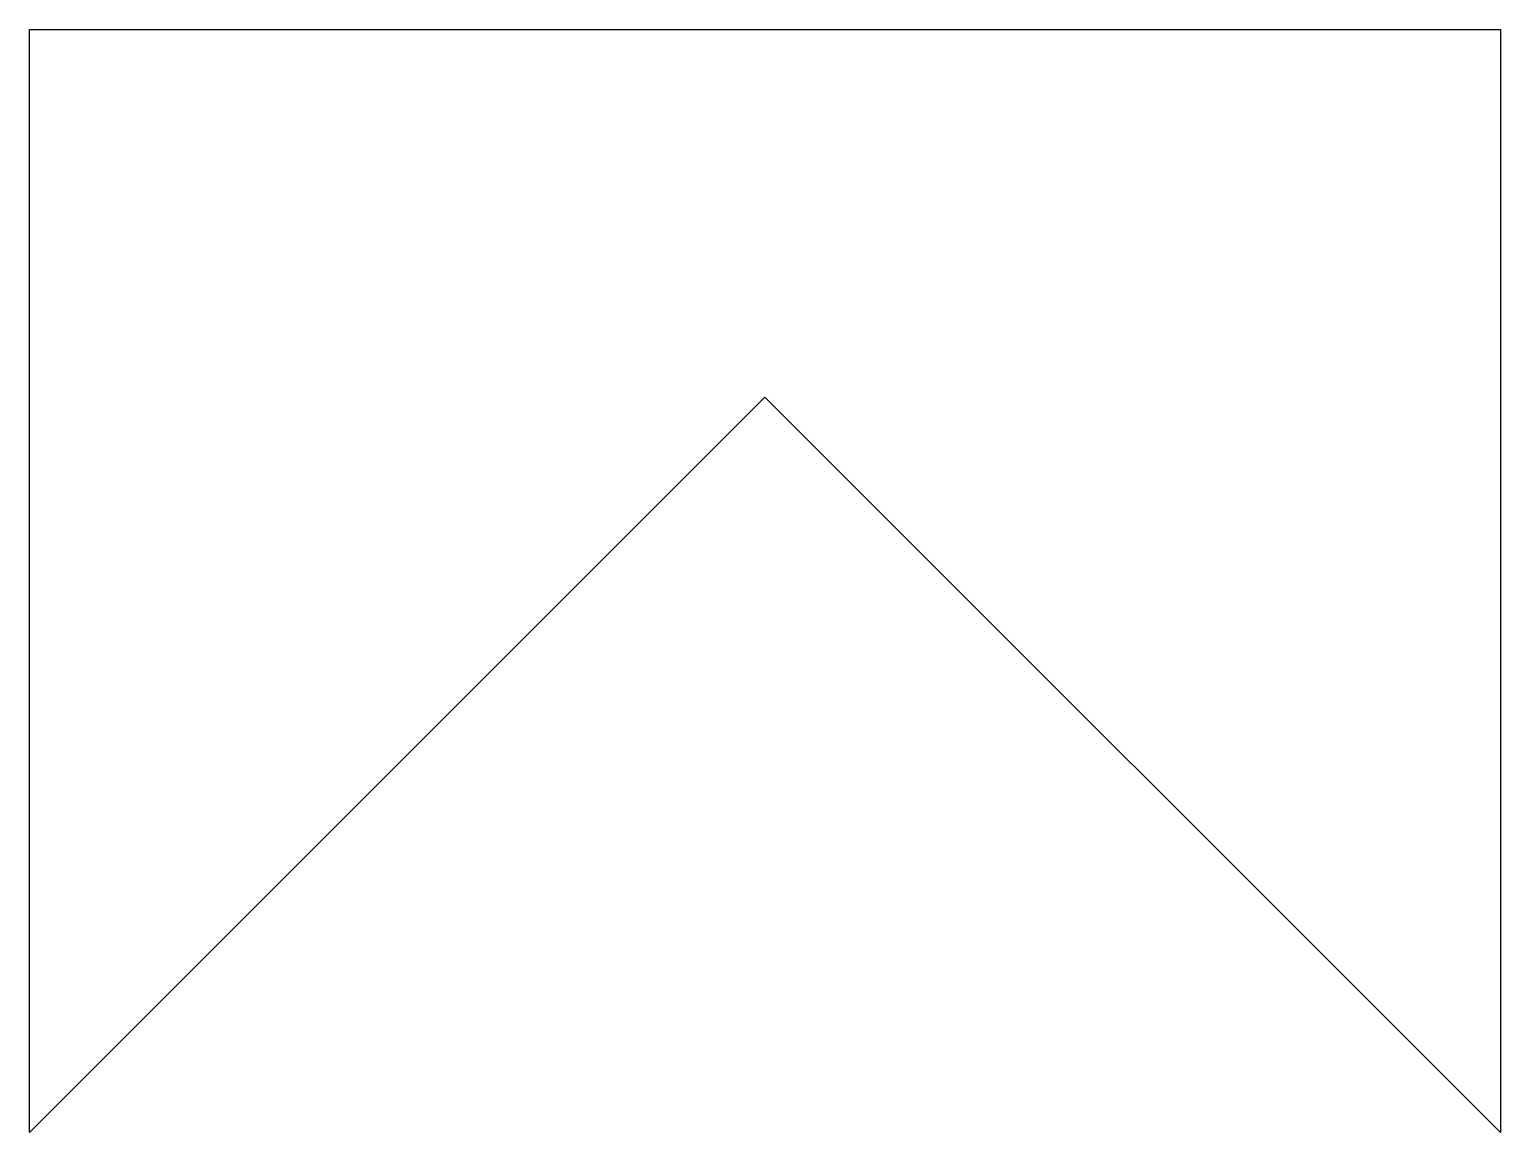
# Model space of a CAD drawing. Units: millimetres at full size, sheet at 1:100. Extents: x -15551 to -3306, y -6551 to 2633.
import ezdxf

# ---------------------------------------------------------------- set-up
doc = ezdxf.new("R2010")
doc.units = ezdxf.units.MM
doc.header["$LTSCALE"] = 100
doc.layers.add('0-0', color=7, linetype='Continuous')

msp = doc.modelspace()

# ---------------------------------------------------------------- linework, layer by layer
at = {"layer": '0-0'}
msp.add_lwpolyline([(-15551, 2632.7), (-3306.1, 2632.7), (-3306.1, -6551), (-9428.6, -428.6), (-15551, -6551)], close=True, dxfattribs=at)

doc.saveas('drawing.dxf')
